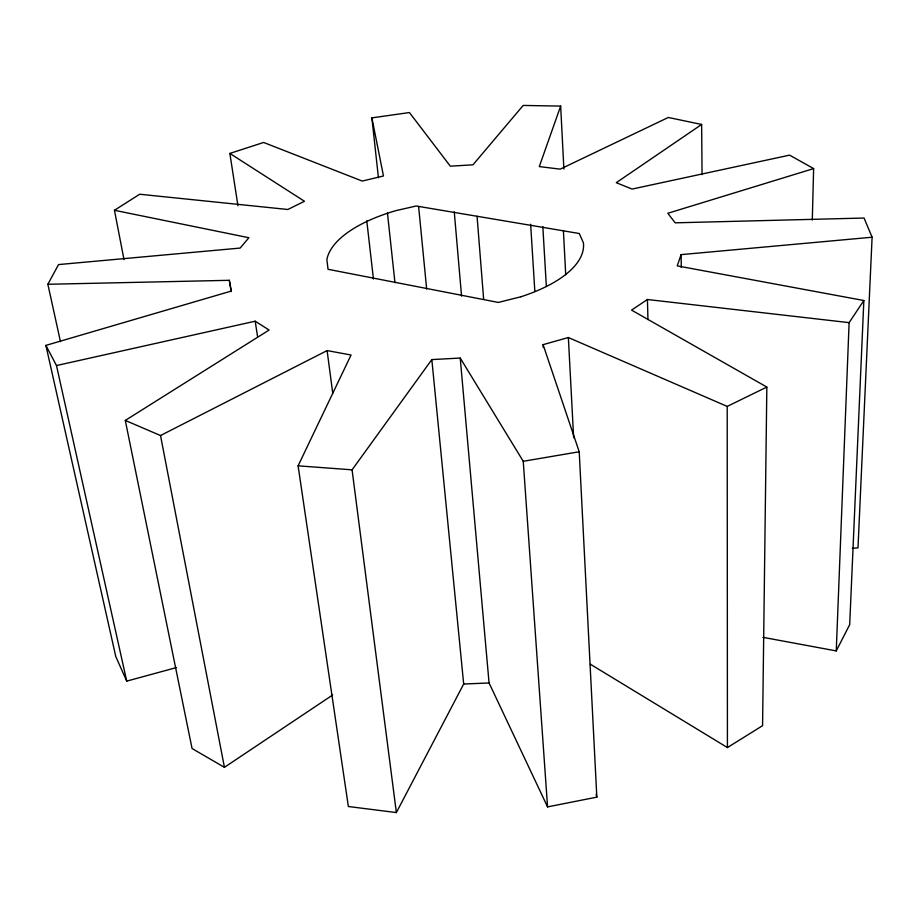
<?xml version="1.0" encoding="UTF-8"?>
<svg xmlns="http://www.w3.org/2000/svg" width="918" height="918" viewBox="0 0 918 918"><rect width="100%" height="100%" fill="white"/><g stroke="black" fill="none" stroke-linecap="round" stroke-linejoin="round"><path stroke-width="1.38" d="M852.306 548.356L857.997 547.828L872.1 237.223L681.099 254.63L677.243 265.887L863.849 300.519L849.116 322.643L647.42 299.509L631.538 310.1L766.84 387.063L762.571 725.679L727.423 747.562L590.32 664.196M812.292 219.999L813.635 168.602L789.595 155.142L632.066 189.074L616.265 182.693L701.639 124.458L702.063 174.638M762.961 637.333L836.252 650.919L849.116 322.643M863.849 300.519L849.689 624.642L836.252 650.919M378.423 177.702L371.882 117.871L409.439 112.547L450.313 166.181L472.965 164.815L523.18 105.432L560.657 106.098L539.291 166.583L560.175 169.153L668.293 117.47L701.639 124.458M766.84 387.063L727.205 406.41L568.357 337.526L543.089 344.652L579.212 451.759L596.838 797.134L547.564 806.899L523.249 461.306L460.228 358.054L431.827 359.581L463.682 684.025L396.369 812.568L348.358 806.509L298.098 465.828L351.055 355.014L327.106 350.584L160.524 435.534L125.284 420.421L269.1 330.032L255.181 321.208L56.491 365.548L45.9 345.397L231.313 291.063L229.328 280.311L47.874 284.282L60.462 341.622M47.874 284.282L58.523 264.579L240.149 248.067L248.87 237.728L114.452 210.291L123.976 259.473M396.369 812.568L352.076 469.832L431.827 359.581M125.284 420.421L192.057 748.514L224.428 767.333L332.591 695.041M114.452 210.291L139.697 194.237L287.85 209.488L304.455 201.26L229.867 153.432L263.627 142.462L362.231 181.064L383.472 175.981L371.882 117.871M813.635 168.602L667.822 213.286L675.178 222.833L864.056 218.036L872.1 237.223M45.9 345.397L115.783 656.542L126.73 681.122L176.417 667.581M523.249 461.306L579.212 451.759M463.682 684.025L489.064 682.958L547.564 806.899M298.098 465.828L352.076 469.832M596.115 794.38L596.838 797.134M56.491 365.548L126.73 681.122M160.524 435.534L224.428 767.333M229.328 280.311L231.152 291.614M229.867 153.432L237.946 205.747M255.181 321.208L257.591 336.803M327.106 350.584L332.752 393.237M366.775 220.802L373.442 279.003M387.453 212.987L394.958 282.733M418.608 206.47L426.663 288.998M460.228 358.054L489.064 682.958M454.261 211.886L461.559 296.147M477.062 216.292L483.648 299.222M530.638 224.244L534.85 291.534M543.089 344.652L543.272 347.509M542.825 226.551L546.359 286.508M563.4 230.51L565.717 274.734M568.357 337.526L573.647 437.794M560.657 106.098L563.893 169.061M647.42 299.509L647.959 319.556M681.099 254.63L681.294 267.505M727.205 406.41L727.423 747.562M520.919 296.766L498.313 302.435L328.047 269.295L326.865 259.61A128.956 54.288 -5 0 1 395.704 210.692L416.152 205.999L579.304 233.516L583.412 242.845A128.956 54.288 -5 0 1 520.919 296.766"/></g></svg>
